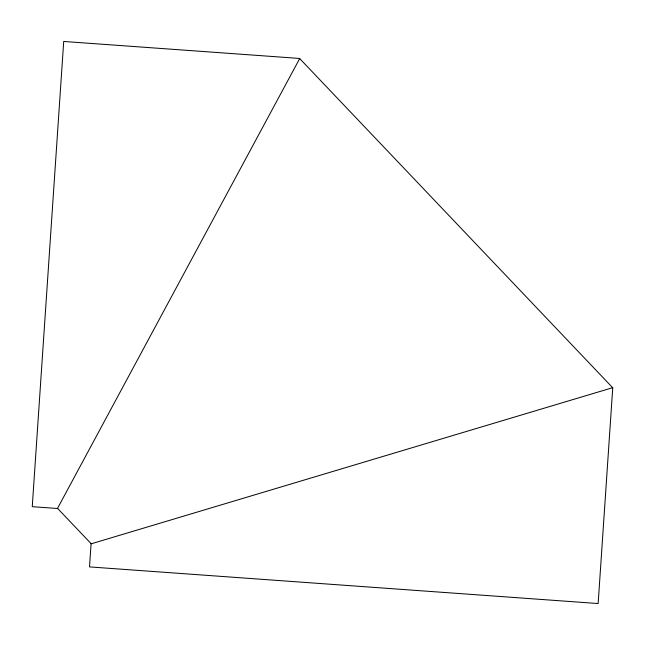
<?xml version="1.0" encoding="UTF-8"?>
<svg xmlns="http://www.w3.org/2000/svg" width="645" height="645" viewBox="0 0 645 645"><rect width="100%" height="100%" fill="white"/><g stroke="black" fill="none" stroke-linecap="round" stroke-linejoin="round"><path stroke-width="0.97" d="M91.082 543.638L89.51 566.899L598.149 603.543L612.742 387.798M299.748 58.461L57.534 508.357L91.235 543.8L612.75 387.653M299.594 58.453L63.71 41.457L32.25 506.68L57.679 508.51M299.74 58.606L612.589 387.637"/></g></svg>
